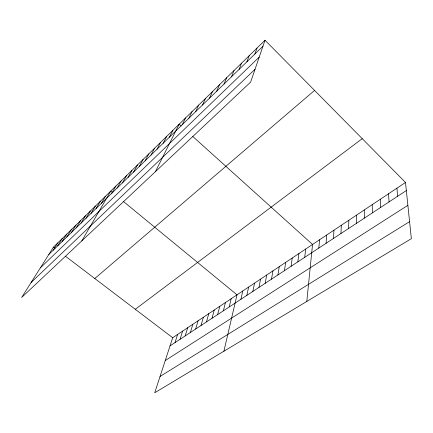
<?xml version="1.0" encoding="UTF-8"?>
<svg xmlns="http://www.w3.org/2000/svg" width="433" height="433" viewBox="0 0 433 433"><rect width="100%" height="100%" fill="white"/><g stroke="black" fill="none" stroke-linecap="round" stroke-linejoin="round"><path stroke-width="0.65" d="M356.402 223.368L356.489 215.152M348.608 228.489L348.836 220.256M340.96 233.511L341.318 225.268M333.453 238.453L333.935 230.194M326.076 243.297L326.682 235.032M318.829 248.06L319.554 239.785M306.797 301.449L312.545 244.456L192.804 136.498M304.718 257.337L305.66 249.051M297.839 261.857L298.894 253.565M291.084 266.3L292.237 258.003M284.443 270.663L285.693 262.366M277.91 274.96L279.258 266.658M271.486 279.182L272.925 270.885M265.169 283.334L266.696 275.036M258.956 287.415L260.569 279.123M252.845 291.431L254.539 283.144M246.832 295.387L248.607 287.101M240.916 299.273L242.761 290.998M223.904 351.223L237.013 294.83L123.573 201.61M229.187 306.986L231.184 298.721M223.379 310.802L225.447 302.548M217.658 314.558L219.796 306.31M212.035 318.26L214.238 310.023M206.498 321.898L208.766 313.671M201.047 325.481L203.375 317.265M195.678 329.01L198.065 320.804M190.39 332.484L192.837 324.29M185.189 335.905L187.689 327.727M180.063 339.272L182.618 331.11M175.013 342.595L177.622 334.438M405.499 182.466L172.697 337.724L154.727 392.763L411.35 238.67L405.499 182.466L265.012 40.237L53.459 247.119L21.65 297.476L250.62 82.113L265.012 40.237M254.842 54.087L257.029 48.041M246.886 61.822L249.213 55.689M239.097 69.399L241.554 63.175M231.471 76.814L234.058 70.509M224.002 84.083L226.708 77.691M216.689 91.195L219.509 84.733M209.518 98.172L212.451 91.639M202.492 105.002L205.529 98.405M195.608 111.703L198.747 105.04M188.853 118.269L192.09 111.546M182.233 124.709L185.562 117.933M155.436 171.641L179.154 124.195L181.113 125.96M169.373 137.223L172.87 130.344M163.122 143.301L166.7 136.373M156.99 149.266L160.648 142.3M150.971 155.122L154.7 148.113M145.06 160.865L148.86 153.823M139.258 166.51L143.128 159.431M133.564 172.053L137.494 164.941M127.968 177.498L131.962 170.353M122.474 182.84L126.523 175.668M117.072 188.095L121.18 180.897M111.768 193.253L115.925 186.033M81.842 240.862L110.761 191.083L112.742 192.707M101.273 203.461L105.533 196.198M96.083 208.511L100.391 201.221M90.984 213.469L95.341 206.162M85.978 218.34L90.373 211.023M81.052 223.13L85.49 215.796M76.208 227.845L80.684 220.494M71.45 232.472L75.964 225.111M66.763 237.03L71.315 229.658M62.163 241.506L66.742 234.129M57.632 245.917L62.244 238.529M53.172 250.247L57.816 242.853M48.788 254.517L262.966 46.179M40.323 267.913L259.21 57.118M31.111 282.495L255.021 69.296M94.789 278.522L314.575 90.416M135.28 309.292L362.237 138.663M170.039 345.864L406.343 190.542M165.244 360.554L407.881 205.318M160.042 376.477L409.58 221.642M53.459 247.119L54.969 248.261M65.48 256.249L172.697 337.724M396.942 188.176L397.613 196.279M388.547 193.773L389.056 201.902M380.309 199.267L380.656 207.423M372.223 204.663L372.418 212.836M364.283 209.956L364.337 218.151"/></g></svg>
